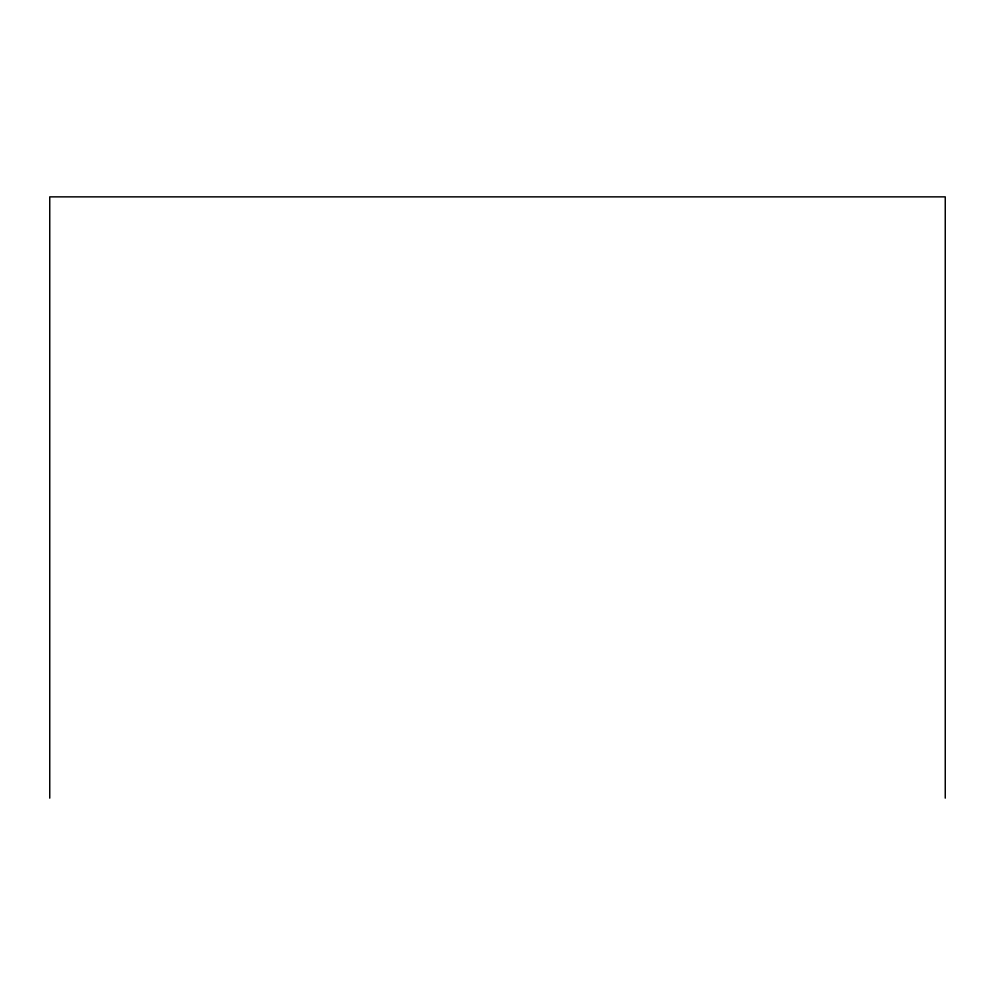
<?xml version="1.0" encoding="UTF-8"?>
<svg xmlns="http://www.w3.org/2000/svg" width="995" height="995" viewBox="0 0 995 995"><rect width="100%" height="100%" fill="white"/><g stroke="black" fill="none" stroke-linecap="round" stroke-linejoin="round"><path stroke-width="1.49" d="M945.25 798.139L945.25 196.861L49.75 196.861L49.75 798.139"/></g></svg>
